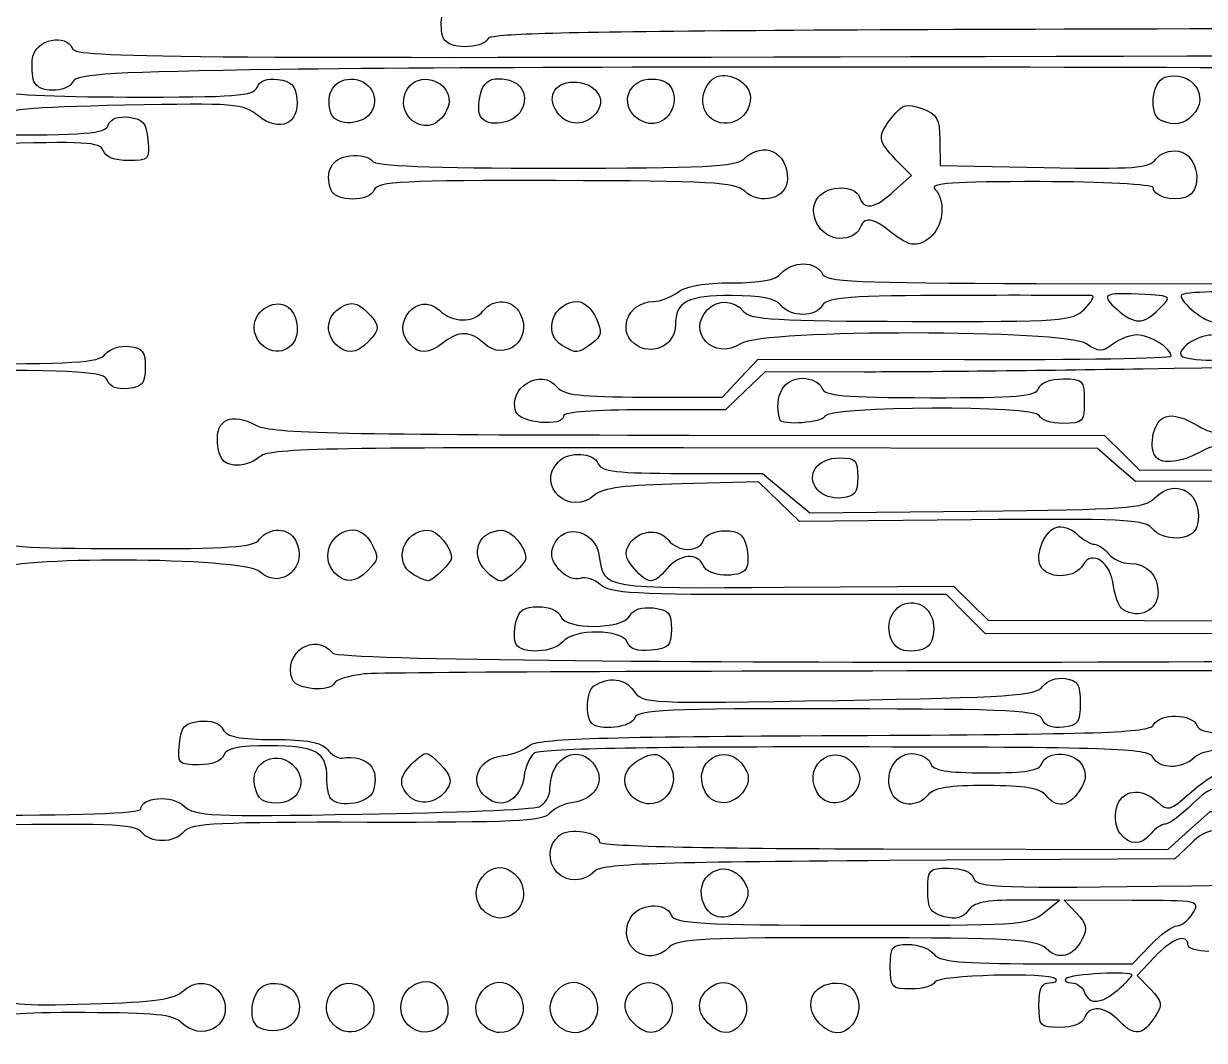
# Model space of a CAD drawing. Extents: x 25 to 242, y 39 to 365.
# Drawn here: x 61.48 to 101.52, y 228.75 to 263.2 of the extents above; entities that cross this region are included whole.
import ezdxf

# ---------------------------------------------------------------- set-up
doc = ezdxf.new("R2010")
doc.units = 0
doc.layers.add('Layer_1', color=7, linetype='CONTINUOUS')

msp = doc.modelspace()

# ---------------------------------------------------------------- linework, layer by layer
at = {"layer": 'Layer_1', "color": 7}
for points in [[(75.707413, 262.727203)], [(61.834643, 261.245393)], [(71.916863, 260.150503)], [(74.672813, 259.914743)], [(76.977003, 260.056873)], [(79.619743, 260.136393)], [(82.141423, 260.131373)], [(84.663113, 260.126373)], [(100.046999, 259.923533)], [(64.186233, 258.899933)], [(69.542293, 252.344173)], [(72.063973, 252.339173)], [(74.585673, 252.334213)], [(79.744543, 252.297413)], [(64.324273, 251.112733)], [(87.117943, 249.786283)], [(88.391893, 247.420293)], [(77.161473, 244.651313)], [(72.039793, 244.582133)], [(74.676983, 244.550723)], [(98.753459, 243.355173)], [(90.948083, 242.254553)], [(78.182093, 242.168133)], [(70.596233, 240.974403)], [(80.737833, 239.500153)], [(69.324003, 237.355483)], [(74.546003, 237.032933)], [(90.919503, 237.124783)], [(71.903853, 236.931853)], [(98.660519, 235.759063)], [(77.014083, 233.211883)], [(98.589239, 230.468153)], [(98.651539, 229.389293)], [(69.480583, 229.175623)], [(71.992103, 229.286063)], [(74.513783, 229.281073)], [(77.001993, 229.330063)], [(79.523683, 229.325063)], [(82.146683, 229.355933)], [(84.668373, 229.350933)], [(88.461363, 229.332203)]]:
    msp.add_lwpolyline(points, close=True, dxfattribs=at)
for points in [[(92.545731, 259.250793), (92.556531, 258.395163), (96.088359, 258.328463)], [(91.003743, 257.533323), (91.583533, 258.053853), (91.059583, 258.593913)], [(71.908803, 257.565453), (71.908803, 257.564983)], [(90.889273, 256.136293), (90.889223, 256.136733)], [(95.813059, 254.399723), (102.951519, 254.384523), (103.583959, 255.029573)], [(99.974539, 253.528873), (99.974539, 253.529253)], [(82.509893, 250.549843), (85.176673, 250.543843), (85.782663, 251.188943), (86.388663, 251.834053), (93.389049, 251.819153)], [(89.986173, 251.398903), (86.623903, 251.399903), (85.950333, 250.755933), (85.276763, 250.111973), (82.533533, 250.117973)], [(78.173973, 250.048793), (78.173963, 250.049663)], [(84.053553, 249.260143), (98.130469, 249.245543), (98.725839, 248.657623), (99.321209, 248.069713), (118.997239, 248.081313), (138.673269, 248.092913), (139.290849, 247.483103), (139.908439, 246.873303), (157.609355, 246.910103)], [(143.902609, 246.332703), (139.835559, 246.293503), (139.129349, 246.999003), (138.423129, 247.704523), (118.801419, 247.695523), (99.179709, 247.686523), (98.534459, 248.246103), (97.889199, 248.805683), (83.860383, 248.826783)], [(99.888819, 248.502283), (99.888819, 248.501983)], [(83.811063, 247.962653), (86.532723, 247.956653), (87.334373, 247.292703), (88.136023, 246.628753), (93.797359, 246.686453)], [(93.625709, 246.389963), (87.787283, 246.338263), (87.094703, 247.005583), (86.402123, 247.672913), (83.799193, 247.612013)], [(99.732979, 246.107423), (99.732979, 246.107653)], [(82.178983, 244.745723), (82.179033, 244.745613)], [(157.687005, 241.389953), (126.972189, 241.396953), (126.396289, 241.965633), (125.820389, 242.534323), (109.956439, 242.533323), (94.092489, 242.532323), (93.434189, 243.195593), (92.775899, 243.858873), (87.090613, 243.854873)], [(87.268883, 244.103573), (93.013819, 244.142373), (93.599789, 243.563753), (94.185749, 242.985123), (110.102479, 242.951323), (126.019209, 242.917523), (126.511829, 242.327073), (127.004459, 241.736613), (157.653455, 241.736883)], [(82.103033, 237.024673), (82.103033, 237.024903)], [(84.590363, 237.178923), (84.590013, 237.178923)], [(88.372893, 237.170923), (88.372543, 237.170923)], [(90.642783, 235.240233), (100.280759, 235.219733), (100.994199, 235.861173), (101.707639, 236.502613), (106.225699, 236.507613)], [(65.466423, 235.819263), (65.466423, 235.819523)], [(101.074169, 235.433953), (100.515149, 234.897513), (90.827883, 234.841213)], [(79.573283, 234.444303), (79.573283, 234.444973)], [(96.070849, 233.071183), (96.606489, 233.500983), (95.182869, 233.503983)], [(99.073279, 233.495653), (96.759949, 233.500653), (97.183689, 233.063883)], [(84.578273, 233.300783), (84.577923, 233.300783)], [(95.840419, 231.347993), (99.078939, 231.340993), (99.697219, 231.986073)], [(99.820239, 231.575513), (99.233549, 230.950963), (99.687849, 230.482673)]]:
    msp.add_lwpolyline(points, dxfattribs=at)
for points in [[(75.707453, 262.727183), (75.644053, 262.898153), (75.625153, 263.213313), (75.665453, 263.427533)], [(118.894279, 263.054863), (84.226463, 263.008763), (77.386023, 262.951623), (77.244803, 262.706703)], [(61.791223, 262.053393), (61.877423, 262.663513), (62.942153, 262.899183), (63.144703, 262.352983)], [(77.244803, 262.706703), (77.019623, 262.316153), (75.854083, 262.331683), (75.707413, 262.727203)], [(63.144703, 262.352983), (63.256513, 262.051483), (66.339273, 262.025493), (94.086089, 262.092103)], [(94.086089, 262.092103), (120.398699, 262.155303), (124.935679, 262.210883), (125.124759, 262.472553)], [(61.834623, 261.245313), (61.771823, 261.414583), (61.752323, 261.778223), (61.791223, 262.053393)], [(125.180109, 261.453173), (125.105609, 261.684553), (83.196293, 261.833203), (70.160013, 261.648313)], [(70.160013, 261.648313), (64.534683, 261.568513), (63.300533, 261.497133), (63.161083, 261.243393)], [(72.460583, 261.313553), (73.121613, 261.408153), (73.589073, 260.803443), (73.291893, 260.238103)], [(84.663113, 260.126373), (84.359433, 260.503643), (84.549573, 261.233173), (84.997173, 261.408113)], [(84.997173, 261.408113), (85.448853, 261.584653), (86.128973, 261.163283), (86.127553, 260.707773)], [(100.179569, 261.386903), (101.059269, 261.671033), (101.740749, 260.734083), (101.117069, 260.097973)], [(63.161083, 261.243393), (62.941913, 260.844573), (61.982743, 260.845953), (61.834643, 261.245393)], [(64.985833, 260.716813), (68.682623, 260.708813), (69.288733, 260.754013), (69.398643, 261.045063)], [(69.398643, 261.045063), (69.481743, 261.265063), (69.727423, 261.358243), (70.104913, 261.312903)], [(70.104913, 261.312903), (70.555863, 261.258703), (70.697783, 261.115603), (70.747113, 260.665203)], [(71.916863, 260.150473), (71.702823, 260.727643), (71.942063, 261.239323), (72.460583, 261.313553)], [(74.672813, 259.914743), (74.141663, 260.315033), (74.340593, 261.217043), (74.980123, 261.308203)], [(74.980123, 261.308203), (75.625343, 261.400203), (76.110783, 260.798143), (75.826893, 260.258073)], [(76.970963, 260.811013), (77.063163, 261.182913), (77.246743, 261.336843), (77.597073, 261.336103)], [(77.597073, 261.336103), (78.299483, 261.335103), (78.655433, 260.836443), (78.358163, 260.270933)], [(79.619743, 260.136373), (79.190073, 260.670183), (79.445283, 261.224423), (80.120083, 261.222983)], [(80.120083, 261.222983), (80.873593, 261.220983), (81.285403, 260.651663), (80.886923, 260.162093)], [(82.141423, 260.131373), (81.723873, 260.650133), (82.078523, 261.326913), (82.767203, 261.325443)], [(82.767203, 261.325443), (83.189453, 261.324653), (83.409693, 261.192273), (83.504523, 260.882613)], [(100.046999, 259.923533), (99.623859, 260.099723), (99.727229, 261.240813), (100.179569, 261.386903)], [(60.701053, 260.926863), (60.700783, 260.809143), (62.475423, 260.722143), (64.985833, 260.716813)], [(70.747113, 260.665203), (70.841413, 259.804673), (70.160723, 259.498483), (69.444423, 260.079183)], [(76.976963, 260.056873), (76.901863, 260.182273), (76.899163, 260.521633), (76.970963, 260.811013)], [(83.504523, 260.882613), (83.664013, 260.361783), (83.283953, 259.816093), (82.762503, 259.817203)], [(86.127553, 260.707773), (86.124553, 259.897283), (85.156893, 259.512923), (84.663113, 260.126373)], [(64.901593, 260.437493), (61.575173, 260.368793), (60.838293, 260.295663), (60.520583, 260.002373)], [(69.444423, 260.079183), (68.930413, 260.495883), (68.681753, 260.515493), (64.901593, 260.437493)], [(73.291893, 260.238103), (73.042143, 259.762993), (72.083223, 259.701883), (71.916863, 260.150503)], [(75.826893, 260.258073), (75.552283, 259.735673), (75.092083, 259.598763), (74.672813, 259.914743)], [(78.358163, 260.270933), (78.110593, 259.799953), (77.214083, 259.661013), (76.977003, 260.056873)], [(90.936743, 260.040233), (91.281233, 260.474003), (91.419573, 260.513433), (91.935803, 260.325073)], [(91.935803, 260.325073), (92.454821, 260.135693), (92.536441, 259.991933), (92.545731, 259.250793)], [(64.351233, 259.762683), (64.434333, 259.982703), (64.680013, 260.075873), (65.057513, 260.030523)], [(65.057513, 260.030523), (65.540183, 259.972523), (65.646963, 259.844603), (65.700053, 259.260603)], [(80.886923, 260.162093), (80.540463, 259.736443), (79.951283, 259.724483), (79.619743, 260.136393)], [(82.762503, 259.817203), (82.559653, 259.817733), (82.280163, 259.959013), (82.141423, 260.131373)], [(91.059583, 258.593913), (90.430963, 259.241863), (90.418573, 259.387803), (90.936743, 260.040233)], [(101.117069, 260.097973), (100.799129, 259.773683), (100.517239, 259.727733), (100.046999, 259.923533)], [(60.174293, 259.433933), (63.656943, 259.426933), (64.241663, 259.472533), (64.351233, 259.762683)], [(64.186233, 258.899933), (64.076933, 259.194663), (63.583483, 259.221553), (60.222353, 259.115963)], [(65.700053, 259.260603), (65.760753, 258.592473), (65.730253, 258.560283), (65.037393, 258.561753)], [(85.914113, 258.628103), (86.579883, 259.242683), (87.382653, 258.863963), (87.379763, 257.936643)], [(65.037393, 258.561753), (64.572983, 258.562753), (64.266053, 258.684673), (64.186233, 258.899933)], [(71.908803, 257.564983), (71.676783, 258.190633), (71.931403, 258.653813), (72.546203, 258.724663)], [(72.546203, 258.724663), (72.879533, 258.763063), (73.217713, 258.685163), (73.297713, 258.551603)], [(79.505583, 258.308653), (84.562133, 258.308603), (85.625423, 258.361553), (85.914113, 258.628103)], [(96.088359, 258.328463), (99.144779, 258.270763), (99.653849, 258.308663), (99.870169, 258.610223)], [(99.870169, 258.610223), (100.016359, 258.814013), (100.333259, 258.927383), (100.633489, 258.883263)], [(100.633489, 258.883263), (101.316219, 258.782963), (101.505449, 257.519413), (100.868539, 257.313713)], [(73.297713, 258.551603), (73.400383, 258.380173), (75.226663, 258.308703), (79.505583, 258.308653)], [(79.528673, 257.884573), (74.361113, 257.895573), (73.479613, 257.851073), (73.375113, 257.574453)], [(85.934993, 257.522243), (85.608023, 257.827223), (84.791493, 257.873403), (79.528673, 257.884573)], [(87.379763, 257.936643), (87.377763, 257.284453), (86.469293, 257.023883), (85.934993, 257.522243)], [(95.953329, 257.849293), (92.978669, 257.855293), (92.184633, 257.799793), (92.380133, 257.598323)], [(99.777289, 257.648743), (99.777549, 257.754603), (98.057469, 257.844813), (95.953329, 257.849293)], [(73.375113, 257.574453), (73.218063, 257.158613), (72.062273, 257.151153), (71.908803, 257.565453)], [(88.423383, 257.320643), (88.766933, 257.742723), (89.667493, 257.744913), (89.823563, 257.323643)], [(89.823563, 257.323643), (89.992023, 256.869383), (90.331373, 256.929673), (91.003743, 257.533323)], [(92.380133, 257.598323), (92.732619, 257.234993), (92.690399, 256.442003), (92.297233, 256.040993)], [(100.868539, 257.313713), (100.410619, 257.165813), (99.776389, 257.360513), (99.777289, 257.648743)], [(89.161783, 255.924923), (88.477833, 255.925923), (88.009333, 256.811923), (88.423383, 257.320643)], [(90.889223, 256.136733), (90.252593, 256.652833), (89.984013, 256.680473), (89.820203, 256.246733)], [(89.820203, 256.246733), (89.753103, 256.069113), (89.456833, 255.924293), (89.161783, 255.924923)], [(92.297233, 256.040993), (91.858483, 255.593493), (91.531563, 255.615633), (90.889273, 256.136293)], [(87.159663, 254.741303), (87.304103, 254.918763), (87.650073, 255.063463), (87.928493, 255.062873)], [(87.928493, 255.062873), (88.206913, 255.062343), (88.488683, 254.916243), (88.554653, 254.738343)], [(85.491963, 254.421653), (86.484573, 254.419653), (86.974153, 254.513353), (87.159663, 254.741303)], [(88.554653, 254.738343), (88.658023, 254.459613), (89.661623, 254.412793), (95.813059, 254.399723)], [(83.677983, 254.109163), (83.942843, 254.313503), (84.581843, 254.423583), (85.491963, 254.421653)], [(69.727763, 253.600853), (70.275493, 253.899733), (70.764843, 253.537053), (70.762643, 252.833833)], [(74.585673, 252.334173), (73.893513, 253.047613), (74.854943, 254.166973), (75.579453, 253.491203)], [(77.068893, 253.470903), (77.434383, 253.919953), (78.064143, 253.872293), (78.321293, 253.376103)], [(82.838273, 253.787743), (83.075223, 253.790743), (83.453093, 253.935653), (83.677983, 254.109163)], [(85.492493, 253.990723), (83.989113, 253.993723), (83.584263, 253.781803), (83.581793, 252.989673)], [(84.676183, 253.518113), (85.022673, 253.871523), (85.581003, 253.840723), (85.894793, 253.450913)], [(87.156303, 253.663993), (86.972273, 253.892623), (86.483443, 253.988613), (85.492493, 253.990723)], [(93.154859, 253.994913), (89.470993, 253.985913), (88.721293, 253.931213), (88.572803, 253.660993)], [(97.716939, 253.984913), (97.630239, 253.996313), (95.577359, 254.000813), (93.154859, 253.994913)], [(97.452849, 253.534093), (97.684749, 253.770613), (97.803579, 253.973483), (97.716939, 253.984913)], [(99.030499, 254.043083), (98.112689, 254.084483), (98.018319, 253.982183), (98.551549, 253.523873)], [(99.974539, 253.529253), (100.439119, 254.003103), (100.486319, 253.977413), (99.030499, 254.043083)], [(100.759589, 254.021223), (100.554059, 253.903353), (101.459609, 253.112323), (101.811949, 253.101963)], [(102.918109, 254.036723), (102.918369, 254.150473), (100.960429, 254.136423), (100.759589, 254.021223)], [(69.542293, 252.344173), (69.157013, 252.741313), (69.244983, 253.337403), (69.727763, 253.600853)], [(72.063983, 252.339173), (71.677563, 252.737483), (71.767173, 253.332683), (72.253503, 253.598063)], [(72.253503, 253.598063), (72.603333, 253.788963), (72.773233, 253.761593), (73.093653, 253.462733)], [(73.093653, 253.462733), (73.580963, 253.008193), (73.591213, 252.853653), (73.162953, 252.416873)], [(75.579453, 253.491203), (76.040943, 253.060753), (76.727453, 253.051383), (77.068893, 253.470903)], [(79.744543, 252.297373), (79.057033, 252.710183), (79.436463, 253.789023), (80.268543, 253.787253)], [(80.268543, 253.787253), (80.479053, 253.786723), (80.762943, 253.533183), (80.899403, 253.223643)], [(82.318703, 252.273743), (81.556823, 252.694153), (81.927813, 253.775193), (82.838273, 253.787743)], [(85.793013, 252.358463), (84.896293, 251.759183), (83.932663, 252.759763), (84.676183, 253.518113)], [(85.894793, 253.450913), (86.114143, 253.178403), (87.015963, 253.125333), (91.593313, 253.115613)], [(88.572803, 253.660993), (88.343903, 253.244493), (87.492453, 253.246153), (87.156303, 253.663993)], [(91.593313, 253.115613), (96.751039, 253.104613), (97.052949, 253.126213), (97.452849, 253.534093)], [(98.551549, 253.523873), (99.163209, 252.998123), (99.454879, 252.999223), (99.974539, 253.528873)], [(78.321293, 253.376103), (78.774993, 252.500713), (77.799373, 251.709093), (77.086403, 252.374113)], [(80.899403, 253.223643), (81.112373, 252.740533), (81.090793, 252.618563), (80.746973, 252.362113)], [(70.762643, 252.833833), (70.760643, 252.155293), (70.015543, 251.856373), (69.542293, 252.344173)], [(77.086403, 252.374113), (76.633373, 252.796663), (76.245243, 252.801033), (75.711963, 252.389613)], [(83.581793, 252.989673), (83.579793, 252.351193), (82.888473, 251.959343), (82.318703, 252.273743)], [(97.523009, 252.350463), (96.796819, 252.840913), (86.525303, 252.848303), (85.793013, 252.358463)], [(99.236319, 252.654883), (99.005159, 252.655413), (98.632729, 252.514343), (98.408689, 252.341463)], [(100.389879, 251.942133), (100.390669, 252.200943), (99.657449, 252.653993), (99.236319, 252.654883)], [(101.757999, 252.649893), (101.266599, 252.650893), (100.544789, 252.148903), (100.743379, 251.944183)], [(64.254463, 252.000073), (64.405523, 252.185663), (64.766813, 252.304353), (65.069063, 252.267673)], [(65.069063, 252.267673), (65.518473, 252.213173), (65.611853, 252.090213), (65.610183, 251.555363)], [(73.162953, 252.416873), (72.766843, 252.012853), (72.405353, 251.987293), (72.063973, 252.339173)], [(75.711963, 252.389613), (75.215653, 252.006693), (74.917643, 251.992043), (74.585673, 252.334213)], [(80.746973, 252.362113), (80.276573, 252.011253), (80.226433, 252.008013), (79.744543, 252.297413)], [(98.408689, 252.341463), (98.050769, 252.065273), (97.943319, 252.066333), (97.523009, 252.350463)], [(58.951543, 251.677243), (63.240503, 251.668243), (64.023063, 251.715743), (64.254463, 252.000073)], [(93.389049, 251.819153), (97.239269, 251.811153), (100.389639, 251.866353), (100.389879, 251.942133)], [(100.743379, 251.944183), (100.818379, 251.866883), (101.273789, 251.802763), (101.755359, 251.801753)], [(64.324273, 251.112733), (64.214993, 251.407413), (63.506263, 251.452103), (58.783523, 251.462133)], [(65.610183, 251.555363), (65.608183, 251.010053), (65.517583, 250.898483), (65.028873, 250.841913)], [(78.173963, 250.049663), (77.873023, 250.861193), (79.035633, 251.558683), (79.574133, 250.889673)], [(99.433089, 251.499103), (96.086529, 251.443203), (91.835423, 251.398083), (89.986173, 251.398903)], [(105.141569, 251.176883), (105.515289, 251.598023), (105.478109, 251.600123), (99.433089, 251.499103)], [(65.028873, 250.841913), (64.651093, 250.798213), (64.405983, 250.892413), (64.324273, 251.112733)], [(87.117943, 249.786283), (86.920393, 250.607413), (87.243363, 251.186543), (87.898063, 251.185143)], [(87.898063, 251.185143), (88.186563, 251.184623), (88.476593, 251.038483), (88.542563, 250.860583)], [(95.897479, 250.844963), (95.972779, 251.044223), (96.292519, 251.167323), (96.732449, 251.166383)], [(96.732449, 251.166383), (97.407229, 251.165383), (97.445339, 251.124483), (97.443109, 250.410753)], [(79.574133, 250.889673), (79.791093, 250.620133), (80.358833, 250.554413), (82.509893, 250.549843)], [(88.542563, 250.860583), (88.642653, 250.590693), (89.251533, 250.535883), (92.219013, 250.529583)], [(92.219013, 250.529583), (95.186489, 250.523583), (95.795709, 250.575483), (95.897479, 250.844963)], [(95.919259, 249.925533), (95.808149, 250.270833), (88.767653, 250.247293), (88.653993, 249.901233)], [(97.443109, 250.410753), (97.441109, 249.696043), (97.403209, 249.656703), (96.722779, 249.658153)], [(68.060083, 248.990763), (67.985083, 249.807973), (68.532143, 250.047543), (69.405923, 249.580113)], [(79.789643, 249.908343), (79.788643, 249.531233), (78.318523, 249.659013), (78.173973, 250.048793)], [(82.533533, 250.117973), (80.844813, 250.121973), (79.790053, 250.040973), (79.789643, 249.908343)], [(88.653993, 249.901233), (88.581293, 249.679983), (87.168953, 249.574283), (87.117943, 249.786283)], [(96.722779, 249.658153), (96.327889, 249.658943), (95.966299, 249.779313), (95.919259, 249.925533)], [(99.888819, 248.501983), (99.616789, 248.782373), (99.757299, 249.632893), (100.108789, 249.833473)], [(100.108789, 249.833473), (100.359559, 249.976573), (100.678709, 249.918973), (101.184589, 249.639453)], [(69.405923, 249.580113), (69.881533, 249.325673), (72.322483, 249.272353), (84.053553, 249.260143)], [(101.184589, 249.639453), (101.891809, 249.248643), (101.913939, 249.249583), (102.505769, 249.695953)], [(68.611713, 248.246293), (68.235503, 248.301793), (68.107473, 248.474533), (68.060083, 248.990763)], [(83.860383, 248.826783), (71.425633, 248.845483), (69.790093, 248.809583), (69.466603, 248.510973)], [(79.616683, 248.359393), (79.971893, 248.721693), (80.825863, 248.679073), (80.969443, 248.291893)], [(101.345369, 248.671243), (100.711429, 248.335923), (100.117109, 248.266983), (99.888819, 248.502283)], [(102.279039, 248.669243), (101.981089, 248.947153), (101.867479, 248.947393), (101.345369, 248.671243)], [(69.466603, 248.510973), (69.265873, 248.325683), (68.881173, 248.206573), (68.611713, 248.246293)], [(80.856043, 247.237103), (80.018613, 246.464063), (78.821373, 247.548213), (79.616683, 248.359393)], [(80.969443, 248.291893), (81.067543, 248.027413), (81.585653, 247.967383), (83.811063, 247.962653)], [(88.391893, 247.420293), (87.987383, 247.922833), (88.394893, 248.490443), (89.159423, 248.488823)], [(89.159423, 248.488823), (89.694353, 248.487823), (89.766703, 248.410323), (89.764923, 247.841133)], [(89.764923, 247.841133), (89.762923, 247.306283), (89.669123, 247.183773), (89.219373, 247.131143)], [(99.827299, 247.120433), (100.585659, 247.894613), (101.544219, 247.249963), (101.261599, 246.155823)], [(83.799193, 247.612013), (81.883563, 247.567213), (81.106433, 247.468243), (80.856043, 247.237103)], [(89.219373, 247.131143), (88.907243, 247.094643), (88.554943, 247.217743), (88.391893, 247.420293)], [(93.797359, 246.686453), (98.853239, 246.737953), (99.498129, 246.784353), (99.827299, 247.120433)], [(79.397123, 245.335873), (79.587913, 246.311923), (80.863643, 246.160943), (81.003223, 245.145803)], [(99.732979, 246.107653), (99.499799, 246.397343), (98.689729, 246.434793), (93.625709, 246.389963)], [(96.486919, 246.134083), (96.667589, 246.204683), (96.984319, 246.104883), (97.190779, 245.912343)], [(69.479643, 245.729523), (69.826883, 246.156123), (70.462583, 246.138873), (70.702473, 245.696323)], [(72.039793, 244.582123), (71.513663, 245.124443), (71.909433, 246.047563), (72.667393, 246.045953)], [(72.667393, 246.045953), (72.871373, 246.045423), (73.135563, 245.857413), (73.254493, 245.627943)], [(74.676983, 244.550723), (73.995353, 244.960013), (74.367383, 246.042383), (75.189083, 246.040643)], [(75.189083, 246.040643), (75.501643, 246.040113), (75.993213, 245.463473), (75.992073, 245.098893)], [(77.161473, 244.651313), (76.593313, 245.236943), (76.910853, 246.036983), (77.710773, 246.035293)], [(77.710773, 246.035293), (78.023333, 246.034493), (78.514903, 245.458123), (78.513763, 245.093543)], [(82.012843, 245.553963), (82.312673, 246.041373), (83.008213, 246.123383), (83.340533, 245.710533)], [(84.533773, 245.697633), (84.603073, 245.881023), (84.916693, 246.020013), (85.259673, 246.019283)], [(85.259673, 246.019283), (85.724873, 246.018283), (85.892833, 245.897013), (85.990823, 245.491313)], [(96.004419, 244.757543), (95.738139, 245.098283), (96.039919, 245.959383), (96.486919, 246.134083)], [(97.190779, 245.912343), (97.397239, 245.719773), (97.665339, 245.562003), (97.786559, 245.561743)], [(101.261599, 246.155823), (101.136179, 245.670273), (100.110969, 245.637793), (99.732979, 246.107423)], [(60.395453, 245.793623), (60.740673, 245.471623), (61.325923, 245.423643), (65.003963, 245.415833)], [(65.003963, 245.415833), (68.492553, 245.408833), (69.262193, 245.462333), (69.479643, 245.729523)], [(70.702473, 245.696323), (71.177173, 244.820573), (70.210393, 243.967463), (69.497153, 244.632723)], [(73.254493, 245.627943), (73.534143, 245.088343), (73.530703, 245.059563), (73.138783, 244.659833)], [(82.179033, 244.745613), (81.880903, 245.085213), (81.841723, 245.275793), (82.012843, 245.553963)], [(83.340533, 245.710533), (83.683413, 245.284543), (84.374943, 245.277053), (84.533773, 245.697633)], [(85.990823, 245.491313), (86.060823, 245.201643), (86.055923, 244.862293), (85.980023, 244.737213)], [(98.440689, 244.138803), (98.350489, 244.948653), (97.704469, 245.399533), (97.404149, 244.862293)], [(97.786559, 245.561743), (97.907779, 245.561493), (98.124219, 245.415593), (98.267549, 245.237523)], [(69.497153, 244.632723), (68.962193, 245.131703), (60.761673, 245.166973), (60.574393, 244.671123)], [(75.992073, 245.098893), (75.991543, 244.935513), (75.347763, 244.315723), (75.186613, 244.323473)], [(78.513763, 245.093543), (78.513233, 244.914723), (77.862553, 244.311233), (77.670763, 244.311643)], [(80.355313, 244.407853), (79.963373, 244.254663), (79.309553, 244.887893), (79.397123, 245.335873)], [(81.003223, 245.145803), (81.152893, 244.057323), (81.124533, 244.062033), (87.268883, 244.103573)], [(84.531033, 244.835813), (84.361453, 245.293103), (83.715873, 245.238453), (83.289533, 244.730723)], [(98.267549, 245.237523), (98.410879, 245.059463), (98.734059, 244.913343), (98.985739, 244.912803)], [(73.138783, 244.659833), (72.742663, 244.255793), (72.381183, 244.230253), (72.039793, 244.582133)], [(77.670763, 244.311643), (77.571663, 244.311853), (77.342513, 244.464713), (77.161473, 244.651313)], [(83.289533, 244.730723), (82.835253, 244.189693), (82.665053, 244.191993), (82.178983, 244.745723)], [(85.980023, 244.737213), (85.770103, 244.391183), (84.668113, 244.466143), (84.531033, 244.835813)], [(97.404149, 244.862293), (97.160459, 244.426373), (96.312809, 244.362933), (96.004419, 244.757543)], [(98.985739, 244.912803), (99.570459, 244.911803), (99.946459, 244.522693), (99.944579, 243.921133)], [(75.186613, 244.323473), (75.108213, 244.327473), (74.878863, 244.429513), (74.676983, 244.550723)], [(81.039773, 244.191523), (80.838713, 244.379063), (80.530703, 244.476413), (80.355313, 244.407853)], [(87.090613, 243.854873), (82.190613, 243.850873), (81.354833, 243.897673), (81.039773, 244.191523)], [(98.753459, 243.355173), (98.619689, 243.442873), (98.478939, 243.795543), (98.440689, 244.138803)], [(99.944579, 243.921133), (99.942579, 243.315503), (99.288139, 243.004503), (98.753459, 243.355173)], [(78.176043, 242.922293), (78.278303, 243.334573), (78.443523, 243.448143), (78.939553, 243.447083)], [(78.939553, 243.447083), (79.308383, 243.446293), (79.622633, 243.310753), (79.692513, 243.122293)], [(82.035163, 243.134993), (82.156253, 243.355333), (82.438373, 243.449793), (82.834473, 243.402633)], [(82.834473, 243.402633), (83.359113, 243.340133), (83.446353, 243.237313), (83.444623, 242.683343)], [(90.948083, 242.254553), (90.673043, 242.761963), (90.871783, 243.381353), (91.360353, 243.539133)], [(91.360353, 243.539133), (91.926213, 243.721893), (92.411011, 243.241643), (92.333373, 242.575243)], [(79.692513, 243.122293), (79.864203, 242.659333), (81.779463, 242.669763), (82.035163, 243.134993)], [(70.596233, 240.974403), (70.256043, 241.891743), (71.365973, 242.620213), (71.966703, 241.873883)], [(78.182043, 242.168153), (78.106943, 242.293553), (78.104243, 242.632913), (78.176043, 242.922293)], [(81.948333, 242.241833), (81.780893, 242.693333), (80.129693, 242.707253), (79.765833, 242.260233)], [(83.444623, 242.683343), (83.442623, 242.111293), (83.363923, 242.029343), (82.757993, 241.970783)], [(79.765833, 242.260233), (79.464943, 241.890563), (78.385913, 241.827793), (78.182093, 242.168133)], [(82.757993, 241.970783), (82.286493, 241.925183), (82.034463, 242.009583), (81.948333, 242.241833)], [(91.707693, 241.953003), (91.347893, 241.911103), (91.075663, 242.019203), (90.948083, 242.254553)], [(92.333373, 242.575243), (92.284073, 242.152513), (92.133323, 242.002553), (91.707693, 241.953003)], [(71.966703, 241.873883), (72.351243, 241.396153), (123.450439, 241.511493), (123.824309, 241.990933)], [(73.037833, 241.167913), (72.517553, 241.108913), (72.060063, 240.970673), (72.021193, 240.860763)], [(98.850689, 241.273653), (85.173903, 241.274453), (73.558123, 241.226953), (73.037833, 241.167913)], [(80.811013, 240.756373), (81.335393, 241.086903), (81.874973, 241.025903), (82.161673, 240.603683)], [(96.031889, 240.739753), (96.178029, 240.943473), (96.494959, 241.056823), (96.795149, 241.012713)], [(96.795149, 241.012713), (97.227999, 240.949113), (97.308129, 240.819043), (97.306149, 240.183173)], [(123.879539, 241.001653), (123.750919, 241.216403), (118.597859, 241.272403), (98.850689, 241.273653)], [(72.021193, 240.860763), (71.907213, 240.538473), (70.722863, 240.632923), (70.596233, 240.974403)], [(80.737813, 239.500153), (80.523433, 239.721123), (80.575073, 240.607673), (80.811013, 240.756373)], [(82.161673, 240.603683), (82.462223, 240.161063), (82.549173, 240.156933), (89.124003, 240.273413)], [(89.124003, 240.273413), (94.921129, 240.376113), (95.814289, 240.436413), (96.031889, 240.739753)], [(89.110003, 239.985123), (83.273093, 239.997523), (82.308363, 239.954423), (82.203433, 239.676593)], [(96.019899, 239.632813), (95.909719, 239.929923), (95.075769, 239.972443), (89.110003, 239.985123)], [(97.306149, 240.183173), (97.304149, 239.520283), (97.233749, 239.420933), (96.724499, 239.361983)], [(99.783419, 239.437563), (100.009699, 239.849193), (101.114319, 239.831693), (101.269209, 239.414063)], [(66.765373, 238.792183), (66.823073, 239.386343), (66.926113, 239.502933), (67.446023, 239.562593)], [(67.446023, 239.562593), (67.842413, 239.608093), (68.123943, 239.512393), (68.243653, 239.291563)], [(82.203433, 239.676593), (82.081363, 239.353373), (81.005853, 239.223893), (80.737833, 239.500153)], [(89.296853, 239.082773), (97.969769, 239.122573), (99.641349, 239.179173), (99.783419, 239.437563)], [(96.724499, 239.361983), (96.346729, 239.318283), (96.101619, 239.412483), (96.019899, 239.632813)], [(101.269209, 239.414063), (101.373489, 239.132863), (102.057939, 239.086893), (106.030399, 239.094323)], [(68.243653, 239.291563), (68.386133, 239.028713), (68.782673, 238.949493), (69.968543, 238.946973)], [(78.641143, 238.748963), (78.910193, 238.976893), (81.087203, 239.045093), (89.296853, 239.082773)], [(67.423663, 238.090523), (66.730803, 238.091523), (66.700473, 238.124323), (66.765373, 238.792183)], [(69.829473, 238.731803), (68.747273, 238.733803), (68.363893, 238.655403), (68.271953, 238.411913)], [(69.324003, 237.355483), (69.117763, 238.209363), (70.149763, 238.679643), (70.707963, 237.986153)], [(71.765973, 237.643183), (71.768973, 238.522423), (71.402193, 238.728463), (69.829473, 238.731803)], [(69.968543, 238.946973), (71.086943, 238.944973), (71.580383, 238.854273), (71.771313, 238.617103)], [(71.771313, 238.617103), (71.915903, 238.437473), (72.139833, 238.303043), (72.268933, 238.318373)], [(77.743523, 238.400743), (78.051233, 238.434743), (78.455163, 238.591413), (78.641143, 238.748963)], [(89.320293, 238.694333), (82.444563, 238.701333), (78.964533, 238.629333), (78.785183, 238.477473)], [(79.329993, 237.293043), (79.332993, 238.392553), (80.361493, 238.865423), (80.884683, 238.008133)], [(84.590013, 237.178923), (84.069223, 238.183773), (85.342963, 238.962063), (85.929123, 237.997143)], [(88.372543, 237.170923), (87.851753, 238.175773), (89.125493, 238.954063), (89.711653, 237.989133)], [(99.767309, 238.352873), (99.609289, 238.644393), (98.346639, 238.685663), (89.320293, 238.694333)], [(96.009819, 238.137363), (96.181989, 238.593233), (97.138689, 238.539503), (97.387199, 238.060063)], [(104.569989, 238.675593), (102.178789, 238.669593), (101.467629, 238.599993), (101.190139, 238.343873)], [(68.271953, 238.411913), (68.196053, 238.211053), (67.875433, 238.089563), (67.423663, 238.090523)], [(72.268933, 238.318373), (73.164783, 238.424763), (73.580263, 237.981763), (73.331213, 237.185753)], [(74.546003, 237.032903), (74.177043, 237.413193), (74.224653, 237.735073), (74.717083, 238.189643)], [(74.717083, 238.189643), (75.135013, 238.575433), (75.157853, 238.573403), (75.607023, 238.110443)], [(77.279913, 236.908573), (76.529923, 237.395423), (76.810263, 238.297723), (77.743523, 238.400743)], [(78.785183, 238.477473), (78.637883, 238.352763), (78.487323, 238.001043), (78.450623, 237.695853)], [(82.103033, 237.024903), (81.699733, 237.440603), (81.813353, 237.964743), (82.372933, 238.270103)], [(82.372933, 238.270103), (82.793873, 238.499793), (82.952793, 238.501353), (83.213523, 238.278103)], [(83.213523, 238.278103), (83.809793, 237.768103), (83.462553, 236.763223), (82.690623, 236.764863)], [(90.919503, 237.124723), (90.620433, 237.714143), (91.002103, 238.471203), (91.597713, 238.469933)], [(91.597713, 238.469933), (91.878013, 238.469413), (92.161333, 238.323313), (92.227303, 238.145403)], [(101.190139, 238.343873), (100.736069, 237.924713), (99.996879, 237.929423), (99.767309, 238.352873)], [(70.707963, 237.986153), (71.128853, 237.463263), (70.770663, 236.790623), (70.072023, 236.792103)], [(75.607023, 238.110443), (75.972033, 237.734213), (76.020163, 237.557473), (75.838173, 237.261683)], [(80.884683, 238.008133), (81.199483, 237.492313), (80.814283, 236.897033), (80.110713, 236.811923)], [(85.929123, 237.997143), (86.095543, 237.723183), (86.094903, 237.516273), (85.927123, 237.243023)], [(89.711653, 237.989133), (89.878073, 237.715173), (89.877433, 237.508263), (89.709653, 237.235023)], [(92.227303, 238.145403), (92.320803, 237.893323), (92.737799, 237.821133), (94.117549, 237.818193)], [(94.117549, 237.818193), (95.497299, 237.815193), (95.914769, 237.885693), (96.009819, 238.137363)], [(97.387199, 238.060063), (97.535689, 237.773553), (97.504219, 237.532103), (97.274919, 237.198443)], [(101.004689, 237.107913), (101.393409, 237.449813), (101.877139, 237.790993), (102.079629, 237.866093)], [(71.903853, 236.931853), (71.827053, 237.011053), (71.765003, 237.331123), (71.765973, 237.643183)], [(78.450623, 237.695853), (78.363923, 236.974863), (77.781323, 236.583093), (77.279913, 236.908573)], [(94.145279, 237.387243), (92.859659, 237.390243), (92.342573, 237.307343), (92.147953, 237.068283)], [(96.140609, 237.059803), (95.947479, 237.299743), (95.430909, 237.384513), (94.145279, 237.387243)], [(102.704089, 236.888783), (101.964019, 237.434673), (101.778739, 237.419123), (101.106679, 236.754723)], [(65.458413, 236.582403), (65.459413, 237.002223), (66.511913, 237.080833), (66.928533, 236.692243)], [(70.072023, 236.792103), (69.587483, 236.793103), (69.431453, 236.910653), (69.324003, 237.355483)], [(73.331213, 237.185753), (73.207473, 236.790263), (72.212863, 236.613343), (71.903853, 236.931853)], [(75.838173, 237.261683), (75.551663, 236.796013), (74.889563, 236.678803), (74.546003, 237.032933)], [(78.960283, 236.665053), (79.162813, 236.749553), (79.329183, 237.032103), (79.329993, 237.293043)], [(82.690623, 236.764863), (82.505693, 236.765393), (82.241283, 236.882173), (82.103033, 237.024673)], [(85.927123, 237.243023), (85.584993, 236.686983), (84.863253, 236.652373), (84.590363, 237.178923)], [(89.709653, 237.235023), (89.367523, 236.678983), (88.645783, 236.644373), (88.372893, 237.170923)], [(92.147953, 237.068283), (91.793333, 236.632593), (91.154313, 236.661983), (90.919503, 237.124783)], [(97.274919, 237.198443), (96.901769, 236.655473), (96.505089, 236.606993), (96.140609, 237.059803)], [(98.536409, 236.621143), (98.692879, 237.251963), (99.371879, 237.350013), (99.936549, 236.823333)], [(99.936549, 236.823333), (100.267329, 236.514803), (100.357779, 236.538903), (101.004689, 237.107913)], [(66.928533, 236.692243), (67.294213, 236.351163), (67.825033, 236.326753), (72.960773, 236.414863)], [(72.960773, 236.414863), (76.057983, 236.467963), (78.757763, 236.580583), (78.960283, 236.665053)], [(80.110713, 236.811923), (79.812873, 236.775923), (79.455693, 236.606973), (79.316973, 236.436543)], [(98.660519, 235.759023), (98.512359, 235.943103), (98.459429, 236.310753), (98.536409, 236.621143)], [(101.106679, 236.754723), (100.732009, 236.384323), (100.323339, 236.081483), (100.198519, 236.081753)], [(59.510773, 236.383673), (63.258333, 236.375673), (65.457993, 236.449173), (65.458413, 236.582403)], [(79.316973, 236.436543), (79.108283, 236.180163), (78.039933, 236.128853), (73.127203, 236.139283)], [(65.466423, 235.819523), (65.255493, 236.081573), (64.301733, 236.114633), (59.395593, 236.029993)], [(66.927053, 235.829263), (66.593603, 235.419593), (65.792633, 235.414253), (65.466423, 235.819263)], [(73.127203, 236.139283), (68.105753, 236.149983), (67.149143, 236.102083), (66.927053, 235.829263)], [(79.637483, 235.692213), (79.980533, 235.982633), (81.006523, 235.817513), (81.005453, 235.472063)], [(100.198519, 236.081753), (100.073699, 236.082013), (99.853409, 235.937043), (99.708969, 235.759593)], [(105.452489, 236.081473), (101.745469, 235.973653), (101.616769, 235.954633), (101.074169, 235.433953)], [(79.573283, 234.444973), (79.229863, 234.798953), (79.259373, 235.372113), (79.637483, 235.692213)], [(81.005453, 235.472063), (81.004923, 235.336963), (84.482343, 235.253313), (90.642783, 235.240233)], [(99.708969, 235.759593), (99.375279, 235.349623), (98.990219, 235.349413), (98.660519, 235.759063)], [(84.577923, 233.300783), (84.057133, 234.305633), (85.330873, 235.083923), (85.917033, 234.119003)], [(77.014083, 233.211883), (76.458003, 233.902733), (77.281213, 234.960413), (78.007863, 234.488713)], [(90.827883, 234.841213), (82.885163, 234.795113), (81.087533, 234.730803), (80.845873, 234.484303)], [(92.137883, 233.837753), (92.139883, 234.546763), (92.179183, 234.587693), (92.853229, 234.586253)], [(92.853229, 234.586253), (93.314629, 234.585253), (93.611639, 234.462293), (93.694899, 234.237773)], [(78.007863, 234.488713), (78.733973, 234.017373), (78.471263, 232.895943), (77.635153, 232.897713)], [(80.845873, 234.484303), (80.484253, 234.115483), (79.909833, 234.097433), (79.573283, 234.444303)], [(93.694899, 234.237773), (93.810889, 233.925003), (94.539779, 233.900873), (101.092809, 233.992893)], [(101.092809, 233.992893), (107.576159, 234.083893), (108.405399, 234.134993), (108.763119, 234.465193)], [(85.917033, 234.119003), (86.083453, 233.845043), (86.082803, 233.638133), (85.915033, 233.364883)], [(92.693139, 232.942933), (92.223253, 233.064963), (92.135913, 233.205713), (92.137883, 233.837753)], [(82.048103, 232.885503), (82.315603, 233.394383), (83.267083, 233.465823), (83.443433, 232.990273)], [(95.182869, 233.503983), (94.103329, 233.505983), (93.697799, 233.421383), (93.504989, 233.152563)], [(101.122789, 233.060363), (101.380609, 233.480953), (101.333999, 233.490843), (99.073279, 233.495653)], [(77.635153, 232.897713), (77.432303, 232.898243), (77.152823, 233.039523), (77.014083, 233.211883)], [(83.443433, 232.990273), (83.546173, 232.713233), (84.422333, 232.665003), (89.549293, 232.654113)], [(85.915033, 233.364883), (85.572903, 232.808843), (84.851163, 232.774233), (84.578273, 233.300783)], [(89.549293, 232.654113), (95.217009, 232.642113), (95.563669, 232.664213), (96.070849, 233.071183)], [(93.504989, 233.152563), (93.324469, 232.900923), (93.089049, 232.840133), (92.693139, 232.942933)], [(97.183689, 233.063883), (97.525419, 232.711643), (97.562899, 232.542413), (97.377359, 232.189443)], [(100.587229, 232.630583), (100.736689, 232.630313), (100.977699, 232.823673), (101.122789, 233.060363)], [(83.384133, 231.916303), (82.644503, 231.161923), (81.556843, 231.951003), (82.048103, 232.885503)], [(99.697219, 231.986073), (100.037269, 232.340863), (100.437769, 232.630903), (100.587229, 232.630583)], [(89.736093, 232.229953), (84.628163, 232.240153), (83.654553, 232.192153), (83.384133, 231.916303)], [(96.148319, 231.863783), (95.815009, 232.174663), (95.032519, 232.219363), (89.736093, 232.229953)], [(97.377359, 232.189443), (97.053109, 231.572593), (96.591609, 231.450303), (96.148319, 231.863783)], [(100.958059, 231.983443), (100.959059, 232.395563), (100.403309, 232.196213), (99.820239, 231.575513)], [(90.868973, 231.250823), (90.870973, 231.937963), (90.925073, 232.004833), (91.476013, 232.003663)], [(91.476013, 232.003663), (91.808593, 232.002863), (92.197973, 231.856683), (92.341293, 231.678623)], [(101.668369, 231.766463), (101.277329, 231.767263), (100.957689, 231.864963), (100.958059, 231.983443)], [(92.341293, 231.678623), (92.552301, 231.416473), (93.218079, 231.353563), (95.840419, 231.347993)], [(77.001993, 229.330063), (76.445913, 230.020913), (77.269123, 231.078593), (77.995773, 230.606893)], [(79.523683, 229.325063), (78.967603, 230.015913), (79.790803, 231.073593), (80.517453, 230.601903)], [(82.303653, 230.598073), (83.033233, 231.066673), (83.849833, 230.005513), (83.289453, 229.317033)], [(84.825333, 230.593063), (85.554923, 231.061673), (86.371523, 230.000503), (85.811143, 229.312033)], [(91.584603, 230.495173), (90.904143, 230.496173), (90.866743, 230.536073), (90.868973, 231.250823)], [(96.483709, 230.831303), (96.255769, 231.066243), (92.457651, 230.965813), (92.377823, 230.722733)], [(99.063599, 230.964313), (99.064129, 231.111843), (96.972049, 230.996513), (96.819169, 230.840553)], [(66.903883, 230.432893), (67.386863, 230.878743), (68.094283, 230.703353), (68.281713, 230.091303)], [(69.527263, 230.532513), (69.895553, 230.844303), (70.606843, 230.650153), (70.776963, 230.191433)], [(71.992103, 229.286063), (71.401143, 229.895203), (71.982103, 230.908173), (72.774053, 230.648613)], [(72.774053, 230.648613), (73.004613, 230.573013), (73.252573, 230.317443), (73.325083, 230.080643)], [(74.513783, 229.281063), (73.983263, 229.827893), (74.384583, 230.746493), (75.153283, 230.744863)], [(75.153283, 230.744863), (75.690913, 230.743863), (76.092583, 229.785133), (75.737993, 229.349473)], [(77.995773, 230.606893), (78.721883, 230.135553), (78.459173, 229.014123), (77.623063, 229.015893)], [(80.517453, 230.601903), (81.243563, 230.130553), (80.980863, 229.009123), (80.144743, 229.010903)], [(82.146683, 229.355963), (81.738413, 229.776793), (81.801433, 230.275503), (82.303653, 230.598073)], [(84.668373, 229.350963), (84.260103, 229.771793), (84.323123, 230.270503), (84.825333, 230.593063)], [(88.461363, 229.332163), (87.826533, 229.986513), (88.297983, 230.815413), (89.227013, 230.678343)], [(89.227013, 230.678343), (89.783403, 230.596243), (89.995503, 229.797703), (89.592443, 229.302503)], [(92.377823, 230.722733), (92.336423, 230.596733), (91.979483, 230.494333), (91.584603, 230.495173)], [(95.908309, 229.947313), (95.910309, 230.507533), (96.000709, 230.701253), (96.260889, 230.700703)], [(96.260889, 230.700703), (96.453519, 230.700173), (96.553789, 230.759103), (96.483709, 230.831303)], [(96.819169, 230.840553), (96.743269, 230.763153), (96.829169, 230.699493), (97.008919, 230.699103)], [(97.008919, 230.699103), (97.189179, 230.698833), (97.390649, 230.552853), (97.456619, 230.374953)], [(98.589239, 230.468123), (98.849979, 230.690003), (99.063439, 230.913293), (99.063599, 230.964313)], [(60.461463, 230.337823), (60.942913, 229.947513), (61.242783, 229.915533), (63.748733, 229.987073)], [(63.748733, 229.987073), (65.973723, 230.050573), (66.583013, 230.136693), (66.903883, 230.432893)], [(69.480563, 229.175623), (69.121613, 229.325083), (69.152233, 230.215033), (69.527263, 230.532513)], [(70.776963, 230.191433), (71.058663, 229.431803), (70.297563, 228.835443), (69.480583, 229.175623)], [(97.456619, 230.374953), (97.616399, 229.944093), (98.011649, 229.976613), (98.589239, 230.468153)], [(99.687849, 230.482673), (100.093839, 230.064203), (100.110519, 229.965833), (99.844669, 229.557833)], [(68.281713, 230.091303), (68.548613, 229.219723), (67.487573, 228.685733), (66.831853, 229.361613)], [(73.325083, 230.080643), (73.574043, 229.267653), (72.583053, 228.676933), (71.992103, 229.286063)], [(96.618959, 229.191663), (95.944189, 229.192663), (95.906079, 229.233663), (95.908309, 229.947313)], [(98.651539, 229.389363), (98.143129, 229.913403), (97.625329, 229.966903), (97.453939, 229.513103)], [(63.583153, 229.691713), (61.168563, 229.696713), (60.627053, 229.640713), (60.526693, 229.375013)], [(66.831853, 229.361613), (66.582553, 229.618583), (65.911403, 229.686773), (63.583153, 229.691713)], [(97.453939, 229.513103), (97.378639, 229.313843), (97.058899, 229.190743), (96.618959, 229.191663)], [(99.844669, 229.557833), (99.426399, 228.915903), (99.148839, 228.876703), (98.651539, 229.389293)], [(75.737993, 229.349473), (75.417143, 228.955283), (74.860043, 228.924153), (74.513783, 229.281073)], [(77.623063, 229.015893), (77.420213, 229.016423), (77.140733, 229.157703), (77.001993, 229.330063)], [(80.144743, 229.010903), (79.941893, 229.011433), (79.662413, 229.152703), (79.523683, 229.325063)], [(83.289453, 229.317033), (82.957403, 228.909083), (82.567343, 228.922373), (82.146683, 229.355933)], [(85.811143, 229.312033), (85.479093, 228.904073), (85.089033, 228.917363), (84.668373, 229.350933)], [(89.592443, 229.302503), (89.263983, 228.898973), (88.871653, 228.909253), (88.461363, 229.332203)]]:
    msp.add_open_spline(points, degree=3, dxfattribs=at)

doc.saveas('drawing.dxf')
